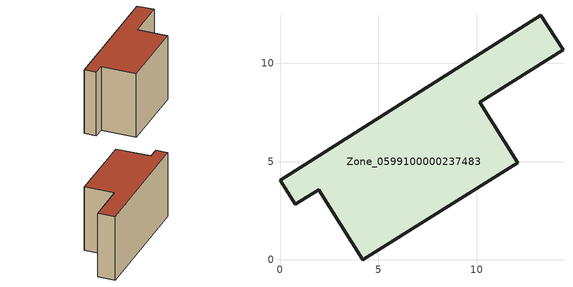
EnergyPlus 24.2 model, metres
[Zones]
Zone_0599100000237483
 floor ground (C_G): 10.15,8.02 12.08,4.94 4.21,0 1.97,3.57 0.77,2.82 0,4.06 13.26,12.45 14.38,10.68 z0
 wall outside (C_F): 13.26,12.45 0,4.06 0.77,2.82 1.97,3.57 4.21,0 12.08,4.94 10.15,8.02 14.38,10.68 13.26,12.45 z0:8.05
 roof outside (C_R): 10.15,8.02 14.38,10.68 13.26,12.45 0,4.06 0.77,2.82 1.97,3.57 4.21,0 12.08,4.94 z8.05
[BUILDING]
Pand.0599100000237483: North Axis=0; Terrain=City; Loads Convergence Tolerance Value=0.04; Temperature Convergence Tolerance Value=0.4; Solar Distribution=FullExterior; Maximum Number of Warmup Days=25; Minimum Number of Warmup Days=1
[Site:Location]
Rotterdam.The.Hague.AP_ZH_NLD Design_Conditions: Latitude=51.96; Longitude=4.45; Time Zone=1; Elevation=-4.5
[SITE:GROUNDTEMPERATURE:BUILDINGSURFACE]
18, 18, 18, 18, 18, 18, 18, 18, 18, 18, 18, 18
[MATERIAL] Thermal Absorptance=0.9; Solar Absorptance=0.7; Visible Absorptance=0.7
Name | Roughness | Thickness | Conductivity | Density | Specific Heat
G.TI.1975-1991 | MediumSmooth | 0.15 | 0.288461 | 540 | 1210
F.TI.1975-1991 | Rough | 0.3 | 0.230769 | 1920 | 840
R.TI.1975-1991 | MediumRough | 0.2 | 0.153846 | 1500 | 1000
[CONSTRUCTION]
C_G: G.TI.1975-1991
C_F: F.TI.1975-1991
C_R: R.TI.1975-1991
[ZONE]
Zone_0599100000237483: Type=1; Multiplier=1; Ceiling Height=Autocalculate; Volume=Autocalculate; Floor Area=autocalculate; Part of Total Floor Area=Yes
[ZONEINFILTRATION:DESIGNFLOWRATE]
Infil_Zone_0599100000237483: Zone or ZoneList or Space or SpaceList=Zone_0599100000237483; Schedule=AlwaysOn; Design Flow Rate Calculation Method=Flow/Area; Flow Rate per Floor Area=0.003; Constant Term Coefficient=1; Temperature Term Coefficient=0; Velocity Term Coefficient=0; Velocity Squared Term Coefficient=0
[HVACTEMPLATE:ZONE:IDEALLOADSAIRSYSTEM]
Zone_0599100000237483: Maximum Heating Supply Air Temperature=50; Minimum Cooling Supply Air Temperature=13; Maximum Heating Supply Air Humidity Ratio=0.0156; Minimum Cooling Supply Air Humidity Ratio=0.0077; Heating Limit=NoLimit; Cooling Limit=NoLimit; Dehumidification Control Type=ConstantSensibleHeatRatio; Cooling Sensible Heat Ratio=0.7; Dehumidification Setpoint=60; Humidification Control Type=None; Humidification Setpoint=30; Outdoor Air Method=None; Outdoor Air Flow Rate per Person=0.00944; Outdoor Air Flow Rate per Zone Floor Area=0; Outdoor Air Flow Rate per Zone=0; Demand Controlled Ventilation Type=None; Outdoor Air Economizer Type=NoEconomizer; Heat Recovery Type=None; Sensible Heat Recovery Effectiveness=0.7; Latent Heat Recovery Effectiveness=0.65
[ZONECONTROL:THERMOSTAT]
ThermostatControl_Zone_0599100000237483: Zone or ZoneList=Zone_0599100000237483; Control Type Schedule=DualSetpointControlType; Control 1=Thermostat_Zone_0599100000237483; Temperature Difference Between Cutout And Setpoint=0
[THERMOSTATSETPOINT:DUALSETPOINT]
Thermostat_Zone_0599100000237483: Heating Setpoint Temperature Schedule=HeatingSetpoint_Zone_0599100000237483; Cooling Setpoint Temperature Schedule=CoolingSetpoint_Zone_0599100000237483
[SCHEDULE:COMPACT]
HeatingSetpoint_Zone_0599100000237483: Through: 12/31, For: AllDays, Until: 24:00, 21
CoolingSetpoint_Zone_0599100000237483: Through: 12/31, For: AllDays, Until: 24:00, 24
DualSetpointControlType: Through: 12/31, For: AllDays, Until: 24:00, 4
AlwaysOn: Through: 12/31, For: AllDays, Until: 24:00, 1
